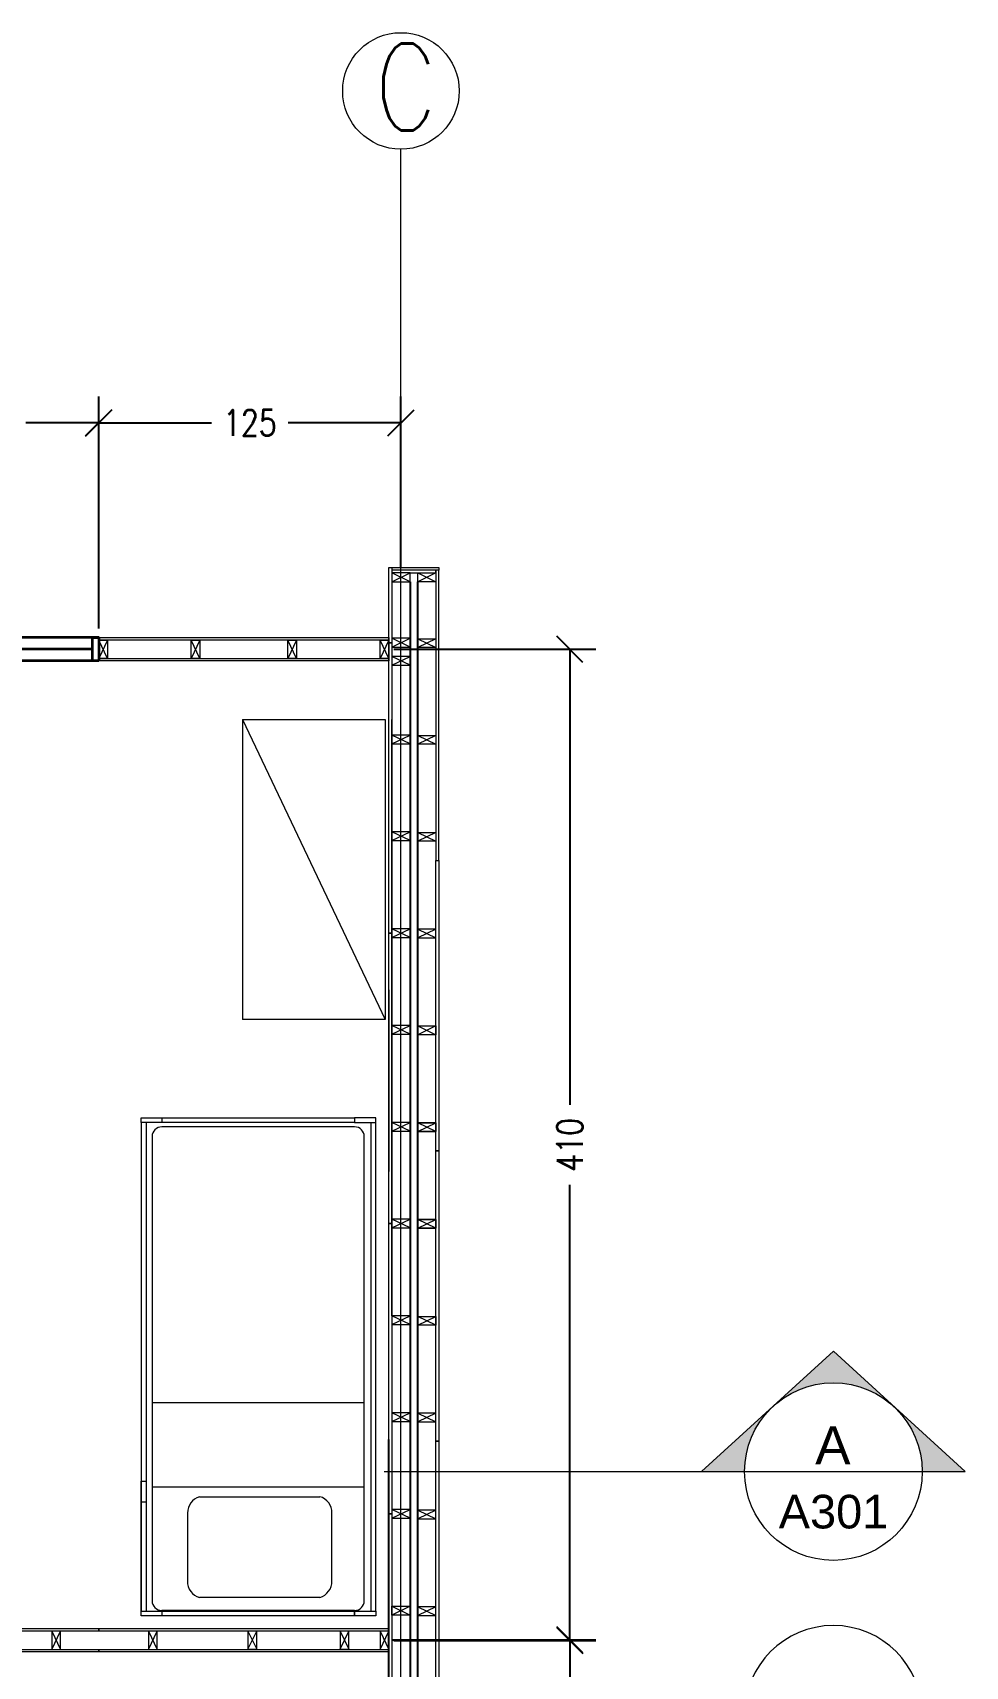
# Model space of a CAD drawing. Header units: centimetres. Extents: x 625 to 2942, y 2058 to 3293.
# Drawn here: x 2556 to 2942, y 2614 to 3290 of the extents above; entities that cross this region are included whole.
import ezdxf

# ---------------------------------------------------------------- set-up
doc = ezdxf.new("R2010")
doc.units = ezdxf.units.CM
doc.header["$MEASUREMENT"] = 0
doc.layers.get('DEFPOINTS').update_dxf_attribs({"color": 210})
for name, color, linetype, lineweight in [('A-ANNO-DIMS', 3, 'Continuous', 18), ('A-ANNO-SYMB', 3, 'Continuous', 18), ('A-DETL-MCUT', 4, 'Continuous', 25), ('A-ELEV-MBE1', 7, 'Continuous', 35), ('A-ELEV-MBE2', 4, 'Continuous', 25), ('A-FURN', 8, 'Continuous', 18), ('A-WALL-STUD', 3, 'Continuous', 18)]:
    doc.layers.add(name, color=color, linetype=linetype, lineweight=lineweight)
doc.styles.add('E-ROMANS', font='romans.shx', dxfattribs={"width": 0.8})
doc.styles.get("Standard").update_dxf_attribs({"font": 'arial.ttf'})
doc.dimstyles.new('QUOTE', dxfattribs={"dimtxt": 0.18, "dimasz": 0.18, "dimexe": 0.18, "dimexo": 0.0625, "dimgap": 0.09, "dimtad": 0, "dimdec": 4, "dimzin": 0, "dimdsep": 46, "dimtxsty": 'E-ROMANS', "dimblk": 'OBLIQUE', "dimblk1": 'OBLIQUE', "dimblk2": 'OBLIQUE', "dimcen": 0.09, "dimadec": 0, "dimazin": 0, "dimtfac": 1, "dimtdec": 4, "dimtofl": 0, "dimtmove": 0, "dimatfit": 3, "dimldrblk": 'OBLIQUE', "dimfxl": 1, "dimtolj": 1, "dimtzin": 0, "dimarcsym": 0})

# ---------------------------------------------------------------- blocks, each defined once
blk = doc.blocks.new('Sezioni')
h = blk.add_hatch(color=256)
h.dxf.hatch_style = 1
h.paths.add_polyline_path([(52520.8, 47455.1), (52264, 47220.9), (52417.6, 47220.9, -0.210523)])
h.paths.add_polyline_path([(52735.1, 47651.7), (52520.8, 47455.1, -0.388338), (52949.4, 47455.1)])
h.paths.add_polyline_path([(52949.4, 47455.1, -0.210523), (53052.6, 47220.9), (53206.2, 47220.9)])
blk.add_lwpolyline([(52264, 47220.9), (53206.2, 47220.9), (52735.1, 47651.7)], close=True)
blk.add_circle((52735.1, 47220.9), 317.5)
blk = doc.blocks.new('_Oblique')
at = {"color": 0, "linetype": 'ByBlock', "lineweight": -2}
blk.add_line((-0.5, -0.5), (0.5, 0.5), dxfattribs=at)
blk = doc.blocks.new('*D83')
at = {"layer": 'A-ANNO-DIMS', "color": 0, "lineweight": -2, "transparency": 16777216}
for p, q in [((2498.5, 3043.29), (2498.5, 3139.11)), ((2583.58, 3043.29), (2583.58, 3139.11)), ((2498.5, 3128.31), (2528.64, 3128.31)), ((2583.58, 3128.31), (2553.43, 3128.31))]:
    blk.add_line(p, q, dxfattribs=at)
at = {"layer": 'DEFPOINTS', "color": 0, "transparency": 16777216}
for p in [(2583.58, 3128.31), (2498.5, 3039.54), (2583.58, 3039.54)]:
    blk.add_point(p, dxfattribs=at)
at = {"layer": 'A-ANNO-DIMS', "color": 0, "lineweight": -2, "transparency": 16777216, "xscale": 10.8, "yscale": 10.8, "zscale": 10.8, "rotation": 180}
blk.add_blockref('_Oblique', (2498.5, 3128.31), dxfattribs=at)
at = {"layer": 'A-ANNO-DIMS', "color": 0, "lineweight": -2, "transparency": 16777216, "xscale": 10.8, "yscale": 10.8, "zscale": 10.8}
blk.add_blockref('_Oblique', (2583.58, 3128.31), dxfattribs=at)
at = {"layer": 'A-ANNO-DIMS', "color": 0, "transparency": 16777216, "insert": (2541.04, 3128.31), "char_height": 10.8, "attachment_point": 5, "style": 'E-ROMANS'}
blk.add_mtext('\\A1;85', dxfattribs=at)
blk = doc.blocks.new('*D84')
at = {"layer": 'A-ANNO-DIMS', "color": 0, "lineweight": -2, "transparency": 16777216}
for p, q in [((2583.58, 3043.29), (2583.58, 3139.2)), ((2708.65, 3068.21), (2708.65, 3139.2)), ((2583.58, 3128.4), (2630.22, 3128.4)), ((2708.65, 3128.4), (2662.01, 3128.4))]:
    blk.add_line(p, q, dxfattribs=at)
at = {"layer": 'DEFPOINTS', "color": 0, "transparency": 16777216}
for p in [(2708.65, 3128.4), (2708.65, 3064.46), (2583.58, 3039.54)]:
    blk.add_point(p, dxfattribs=at)
at = {"layer": 'A-ANNO-DIMS', "color": 0, "lineweight": -2, "transparency": 16777216, "xscale": 10.8, "yscale": 10.8, "zscale": 10.8, "rotation": 180}
blk.add_blockref('_Oblique', (2583.58, 3128.4), dxfattribs=at)
at = {"layer": 'A-ANNO-DIMS', "color": 0, "lineweight": -2, "transparency": 16777216, "xscale": 10.8, "yscale": 10.8, "zscale": 10.8}
blk.add_blockref('_Oblique', (2708.65, 3128.4), dxfattribs=at)
at = {"layer": 'A-ANNO-DIMS', "color": 0, "transparency": 16777216, "insert": (2646.11, 3128.4), "char_height": 10.8, "attachment_point": 5, "style": 'E-ROMANS'}
blk.add_mtext('\\A1;125', dxfattribs=at)
blk = doc.blocks.new('*D85')
at = {"layer": 'A-ANNO-DIMS', "color": 0, "lineweight": -2, "transparency": 16777216}
for p, q in [((2705.64, 3034.68), (2789.33, 3034.68)), ((2778.53, 3034.68), (2778.53, 2846.24)), ((2778.53, 2624.77), (2778.53, 2813.22)), ((2705.65, 2624.77), (2789.33, 2624.77))]:
    blk.add_line(p, q, dxfattribs=at)
at = {"layer": 'DEFPOINTS', "color": 0, "transparency": 16777216}
for p in [(2701.89, 3034.68), (2778.53, 3034.68), (2701.9, 2624.77)]:
    blk.add_point(p, dxfattribs=at)
at = {"layer": 'A-ANNO-DIMS', "color": 0, "lineweight": -2, "transparency": 16777216, "xscale": 10.8, "yscale": 10.8, "zscale": 10.8}
for p, rotation in [((2778.53, 3034.68), 90), ((2778.53, 2624.77), 270)]:
    blk.add_blockref('_Oblique', p, dxfattribs=dict(at, rotation=rotation))
at = {"layer": 'A-ANNO-DIMS', "color": 0, "transparency": 16777216, "insert": (2778.53, 2829.73), "char_height": 10.8, "attachment_point": 5, "rotation": 90, "style": 'E-ROMANS'}
blk.add_mtext('\\A1;410', dxfattribs=at)
blk = doc.blocks.new('*D86')
at = {"layer": 'A-ANNO-DIMS', "color": 0, "lineweight": -2, "transparency": 16777216}
for p, q in [((2705.17, 2625.01), (2789.33, 2625.01)), ((2778.53, 2625.01), (2778.53, 2499.36)), ((2778.53, 2340.7), (2778.53, 2466.35)), ((2704.94, 2340.7), (2789.33, 2340.7))]:
    blk.add_line(p, q, dxfattribs=at)
at = {"layer": 'DEFPOINTS', "color": 0, "transparency": 16777216}
for p in [(2701.42, 2625.01), (2778.53, 2625.01), (2701.19, 2340.7)]:
    blk.add_point(p, dxfattribs=at)
at = {"layer": 'A-ANNO-DIMS', "color": 0, "lineweight": -2, "transparency": 16777216, "xscale": 10.8, "yscale": 10.8, "zscale": 10.8}
for p, rotation in [((2778.53, 2625.01), 90), ((2778.53, 2340.7), 270)]:
    blk.add_blockref('_Oblique', p, dxfattribs=dict(at, rotation=rotation))
at = {"layer": 'A-ANNO-DIMS', "color": 0, "transparency": 16777216, "insert": (2778.53, 2482.85), "char_height": 10.8, "attachment_point": 5, "rotation": 90, "style": 'E-ROMANS'}
blk.add_mtext('\\A1;335', dxfattribs=at)

msp = doc.modelspace()

# ---------------------------------------------------------------- linework, layer by layer
msp.add_line((2701.42333, 2625.00758), (2701.42333, 2625.00758))
at = {"layer": 'A-ANNO-SYMB'}
for p, q in [((2708.65002, 2106.96155), (2708.65002, 3241.50204)), ((2701.70673, 2694.57754), (2852.14812, 2694.57754))]:
    msp.add_line(p, q, dxfattribs=at)
at = {"layer": 'A-ANNO-SYMB', "color": 7}
for p, q in [((2704.89639, 2758.9657), (2704.89639, 3005.64856)), ((2703.69484, 2893.79566), (2703.69484, 2818.72304))]:
    msp.add_line(p, q, dxfattribs=at)
for points in [[(2704.89618, 3068.56478), (2704.89639, 3037.43507), (2703.69482, 3037.43504), (2703.69503, 3068.56478)], [(2724.28513, 2947.34095), (2724.282, 3067.45971), (2723.08084, 3067.45968), (2723.08397, 2947.34092)], [(2583.57889, 3038.43604), (2583.57889, 3039.5371), (2703.69508, 3039.5371), (2703.69508, 3038.43604)], [(2704.89639, 3037.43507), (2704.89619, 2917.31888), (2703.69503, 2917.31888), (2703.69482, 3037.43507)], [(2703.69548, 3029.92738), (2583.57929, 3029.92738), (2583.57929, 3030.92835), (2703.69548, 3030.92835)], [(2723.08729, 2827.22608), (2723.08397, 2947.34227), (2724.28513, 2947.3423), (2724.28845, 2827.22611)], [(2704.89619, 2917.31888), (2704.89619, 2797.20268), (2703.69503, 2797.20268), (2703.69503, 2917.31888)], [(2723.09033, 2707.10988), (2723.08702, 2827.22608), (2724.28818, 2827.22611), (2724.2915, 2707.10991)], [(2704.89619, 2797.20268), (2704.89613, 2677.08649), (2703.69497, 2677.08649), (2703.69503, 2797.20268)], [(2723.09332, 2586.99369), (2723.09033, 2707.10988), (2724.2915, 2707.10991), (2724.29448, 2586.99372)], [(2704.89613, 2677.08649), (2704.89639, 2556.97029), (2703.69523, 2556.97029), (2703.69497, 2677.08649)], [(2401.40837, 2628.52893), (2401.40837, 2629.63), (2583.58409, 2629.63), (2583.58409, 2628.52893)], [(2583.58409, 2628.52893), (2583.58409, 2629.63), (2703.70028, 2629.63), (2703.70028, 2628.52893)], [(2583.58449, 2620.02073), (2401.40826, 2620.02028), (2401.40826, 2621.02124), (2583.58449, 2621.0217)], [(2703.70068, 2620.02028), (2583.58449, 2620.02028), (2583.58449, 2621.02124), (2703.70068, 2621.02124)]]:
    msp.add_lwpolyline(points, close=True, dxfattribs=at)
for points in [[(2703.69503, 3068.56478), (2724.28258, 3068.56486), (2724.28259, 3067.46379), (2704.89618, 3067.46374)], [(2712.40345, 3066.26258), (2723.08094, 3066.25871), (2723.08084, 3067.45968), (2714.0699, 3067.45945)]]:
    msp.add_lwpolyline(points, dxfattribs=at)
at = {"layer": 'A-ANNO-SYMB'}
msp.add_circle((2708.65002, 3265.61627), 24.11422, dxfattribs=at)
at = {"layer": 'A-DETL-MCUT'}
msp.add_line((2703.69506, 2507.72278), (2703.69506, 2707.91644), dxfattribs=at)
at = {"layer": 'A-ELEV-MBE1', "color": 0}
for p, q in [((2583.57889, 3039.5371), (2498.49698, 3039.5371)), ((2583.57929, 3029.92738), (2498.49698, 3029.92738))]:
    msp.add_line(p, q, dxfattribs=at)
at = {"layer": 'A-ELEV-MBE1', "color": 0, "linetype": 'Continuous'}
msp.add_line((2581.07667, 3034.68243), (2501.05019, 3034.68254), dxfattribs=at)
at = {"layer": 'A-ELEV-MBE1', "color": 0}
msp.add_lwpolyline([(2583.57929, 3029.92738), (2581.07687, 3029.92738), (2581.07647, 3039.5371), (2583.57889, 3039.5371)], close=True, dxfattribs=at)
at = {"layer": 'A-ELEV-MBE2'}
for p, q in [((2712.40345, 3062.65909), (2712.40317, 2321.54354)), ((2715.59215, 2321.53709), (2715.57372, 3062.65478))]:
    msp.add_line(p, q, dxfattribs=at)
at = {"layer": 'A-FURN'}
for p, q in [((2643.05095, 3005.64856), (2643.05095, 2881.62701)), ((2643.05095, 3005.64856), (2702.05095, 3005.64856)), ((2643.05095, 3005.64856), (2702.05095, 2881.62701)), ((2702.05095, 3005.64856), (2702.05095, 2881.62701)), ((2702.05095, 2881.62701), (2643.05095, 2881.62701)), ((2601.18867, 2838.9145), (2601.18867, 2840.9145)), ((2601.18867, 2840.9145), (2689.48078, 2840.9145)), ((2689.48078, 2838.9145), (2601.18867, 2838.9145)), ((2601.18867, 2838.9145), (2601.18867, 2636.9145)), ((2603.18867, 2838.9145), (2603.18867, 2636.9145)), ((2609.67484, 2840.9145), (2609.67484, 2838.9145)), ((2698.18867, 2840.9145), (2689.48078, 2840.9145)), ((2689.48078, 2840.9145), (2689.48078, 2838.9145)), ((2689.48078, 2838.9145), (2698.18867, 2838.9145)), ((2696.18867, 2838.9145), (2696.18867, 2636.9145)), ((2698.18867, 2838.9145), (2698.18867, 2840.9145)), ((2698.18867, 2636.9145), (2698.18867, 2838.9145)), ((2605.67484, 2833.16093), (2605.67484, 2641.16093)), ((2689.48078, 2837.16093), (2609.67484, 2837.16093)), ((2693.48078, 2641.16093), (2693.48078, 2833.16093)), ((2605.67484, 2723.125), (2693.48078, 2723.125)), ((2601.18867, 2636.9145), (2601.18867, 2690.62238)), ((2601.18867, 2690.62238), (2603.18867, 2690.62238)), ((2603.18867, 2690.62238), (2603.18867, 2681.9145)), ((2693.48078, 2688.21618), (2605.67484, 2688.21618)), ((2625.3061, 2684.21269), (2675.11205, 2684.21269)), ((2603.18867, 2681.9145), (2601.18867, 2681.9145)), ((2601.18867, 2681.9145), (2601.18867, 2636.9145)), ((2620.3061, 2677.45116), (2620.3061, 2649.28832)), ((2680.11205, 2649.28832), (2680.11205, 2677.45116)), ((2675.11205, 2642.5268), (2625.3061, 2642.5268)), ((2601.18867, 2634.9145), (2601.18867, 2636.9145)), ((2601.18867, 2636.9145), (2609.67484, 2636.9145)), ((2689.48078, 2637.16093), (2609.67484, 2637.16093)), ((2609.67484, 2636.9145), (2609.67484, 2634.9145)), ((2609.67484, 2636.9145), (2698.18867, 2636.9145)), ((2689.48078, 2636.9145), (2689.48078, 2634.9145)), ((2689.48078, 2634.9145), (2689.48078, 2636.9145)), ((2698.18867, 2636.9145), (2698.18867, 2634.9145)), ((2698.18867, 2634.9145), (2601.18867, 2634.9145)), ((2698.18867, 2634.9145), (2689.48078, 2634.9145))]:
    msp.add_line(p, q, dxfattribs=at)
for centre, radius, start, end in [((2609.67484, 2833.16093), 4, 90, 180), ((2689.48078, 2833.16093), 4, 0, 90), ((2627.37792, 2677.45116), 7.07182, 107.03573857, 180), ((2673.29138, 2677.63689), 6.82319, 358.44024282, 74.5240186), ((2627.12676, 2649.10259), 6.82319, 178.44024282, 254.5240186), ((2673.04023, 2649.28832), 7.07182, 287.03573857, 0), ((2609.67484, 2641.16093), 4, 180, 270), ((2689.48078, 2641.16093), 4, 270, 0)]:
    msp.add_arc(centre, radius, start, end, dxfattribs=at)
at = {"layer": 'A-WALL-STUD'}
for p, q in [((2704.89618, 3062.65909), (2712.40345, 3066.26258)), ((2712.40345, 3062.65909), (2704.89618, 3066.26258)), ((2715.57363, 3066.25827), (2723.08099, 3062.65497)), ((2723.0809, 3066.25846), (2715.57372, 3062.65478)), ((2587.18277, 3038.43561), (2583.57929, 3030.92835)), ((2587.18277, 3030.92835), (2583.57929, 3038.43561)), ((2625.41976, 3038.43606), (2621.81627, 3030.9288)), ((2625.41976, 3030.9288), (2621.81627, 3038.43606)), ((2665.45849, 3038.43606), (2661.85501, 3030.9288)), ((2665.45849, 3030.9288), (2661.85501, 3038.43606)), ((2703.69548, 3038.43561), (2700.092, 3030.92835)), ((2703.69548, 3030.92835), (2700.092, 3038.43561)), ((2704.89639, 3035.63333), (2712.40366, 3039.23682)), ((2712.40366, 3035.63333), (2704.89639, 3039.23682)), ((2715.57439, 3039.0471), (2723.08175, 3035.4438)), ((2723.08166, 3039.04729), (2715.57448, 3035.44361)), ((2704.89639, 3028.12606), (2712.40366, 3031.72955)), ((2712.40366, 3028.12606), (2704.89639, 3031.72955)), ((2704.89639, 2995.5946), (2712.40366, 2999.19809)), ((2712.40366, 2995.5946), (2704.89639, 2999.19809)), ((2715.57541, 2999.00837), (2723.08276, 2995.40507)), ((2723.08267, 2999.00856), (2715.5755, 2995.40488)), ((2715.57574, 2999.0102), (2723.08309, 2995.4069)), ((2723.083, 2999.01039), (2715.57583, 2995.40671)), ((2704.89639, 2955.55587), (2712.40366, 2959.15935)), ((2712.40366, 2955.55587), (2704.89639, 2959.15935)), ((2715.57675, 2958.97147), (2723.08411, 2955.36817)), ((2723.08402, 2958.97166), (2715.57684, 2955.36798)), ((2704.89639, 2915.51714), (2712.40366, 2919.12062)), ((2712.40366, 2915.51714), (2704.89639, 2919.12062)), ((2715.57768, 2918.93136), (2723.08503, 2915.32807)), ((2723.08494, 2918.93155), (2715.57777, 2915.32788)), ((2704.89639, 2875.4784), (2712.40366, 2879.08189)), ((2712.40366, 2875.4784), (2704.89639, 2879.08189)), ((2715.57879, 2878.894), (2723.08614, 2875.29071)), ((2723.08605, 2878.89419), (2715.57888, 2875.29052)), ((2704.89639, 2835.43967), (2712.40366, 2839.04316)), ((2712.40366, 2835.43967), (2704.89639, 2839.04316)), ((2723.08707, 2835.25046), (2715.57971, 2838.85376)), ((2723.08716, 2835.25184), (2715.5798, 2838.85513)), ((2715.5798, 2835.25027), (2723.08698, 2838.85395)), ((2715.57989, 2835.25165), (2723.08706, 2838.85532)), ((2704.89639, 2795.40094), (2712.40365, 2799.00443)), ((2712.40365, 2795.40094), (2704.89639, 2799.00443)), ((2723.08808, 2795.21173), (2715.58073, 2798.81503)), ((2723.08817, 2795.2131), (2715.58082, 2798.8164)), ((2715.58082, 2795.21154), (2723.08799, 2798.81522)), ((2715.58091, 2795.21291), (2723.08808, 2798.81659)), ((2704.89639, 2755.36221), (2712.40365, 2758.9657)), ((2712.40365, 2755.36221), (2704.89639, 2758.9657)), ((2723.0891, 2755.1617), (2715.58175, 2758.76499)), ((2715.58184, 2755.1615), (2723.08901, 2758.76518)), ((2704.89639, 2715.32348), (2712.40365, 2718.92696)), ((2712.40365, 2715.32348), (2704.89639, 2718.92696)), ((2715.58276, 2718.7377), (2723.09011, 2715.13441)), ((2723.09002, 2718.73789), (2715.58285, 2715.13422)), ((2704.89639, 2675.28475), (2712.40366, 2678.88823)), ((2712.40366, 2675.28475), (2704.89639, 2678.88823)), ((2715.58378, 2678.69897), (2723.09114, 2675.09568)), ((2723.09105, 2678.69916), (2715.58387, 2675.09549)), ((2704.89639, 2638.86095), (2712.40366, 2635.25746)), ((2712.40366, 2638.86095), (2704.89639, 2635.25746)), ((2715.5848, 2638.66024), (2723.09215, 2635.05695)), ((2723.09206, 2638.66043), (2715.58489, 2635.05675)), ((2564.1385, 2628.52893), (2567.74199, 2621.02167)), ((2564.1385, 2621.02167), (2567.74199, 2628.52893)), ((2604.17723, 2628.52893), (2607.78072, 2621.02167)), ((2604.17723, 2621.02167), (2607.78072, 2628.52893)), ((2645.34941, 2628.64529), (2648.95289, 2621.13803)), ((2645.34941, 2621.13803), (2648.95289, 2628.64529)), ((2683.49987, 2628.64529), (2687.10335, 2621.13803)), ((2683.49987, 2621.13803), (2687.10335, 2628.64529)), ((2700.09719, 2628.52851), (2703.70068, 2621.02124)), ((2700.09719, 2621.02124), (2703.70068, 2628.52851))]:
    msp.add_line(p, q, dxfattribs=at)
for points in [[(2704.89618, 3062.65909), (2712.40345, 3062.65909), (2712.40345, 3066.26258), (2704.89618, 3066.26258)], [(2715.57363, 3066.25827), (2723.0809, 3066.25846), (2723.08099, 3062.65497), (2715.57372, 3062.65478)], [(2587.18277, 3038.43561), (2587.18277, 3030.92835), (2583.57929, 3030.92835), (2583.57929, 3038.43561)], [(2625.41976, 3038.43606), (2625.41976, 3030.9288), (2621.81627, 3030.9288), (2621.81627, 3038.43606)], [(2665.45849, 3038.43606), (2665.45849, 3030.9288), (2661.85501, 3030.9288), (2661.85501, 3038.43606)], [(2703.69548, 3038.43561), (2703.69548, 3030.92835), (2700.092, 3030.92835), (2700.092, 3038.43561)], [(2704.89639, 3035.63333), (2712.40366, 3035.63333), (2712.40366, 3039.23682), (2704.89639, 3039.23682)], [(2715.57439, 3039.0471), (2723.08166, 3039.04729), (2723.08175, 3035.4438), (2715.57448, 3035.44361)], [(2704.89639, 3028.12606), (2712.40366, 3028.12606), (2712.40366, 3031.72955), (2704.89639, 3031.72955)], [(2704.89639, 2995.5946), (2712.40366, 2995.5946), (2712.40366, 2999.19809), (2704.89639, 2999.19809)], [(2715.57541, 2999.00837), (2723.08267, 2999.00856), (2723.08276, 2995.40507), (2715.5755, 2995.40488)], [(2715.57574, 2999.0102), (2723.083, 2999.01039), (2723.08309, 2995.4069), (2715.57583, 2995.40671)], [(2704.89639, 2955.55587), (2712.40366, 2955.55587), (2712.40366, 2959.15935), (2704.89639, 2959.15935)], [(2715.57675, 2958.97147), (2723.08402, 2958.97166), (2723.08411, 2955.36817), (2715.57684, 2955.36798)], [(2704.89639, 2915.51714), (2712.40366, 2915.51714), (2712.40366, 2919.12062), (2704.89639, 2919.12062)], [(2723.08494, 2918.93155), (2715.57768, 2918.93136), (2715.57777, 2915.32788), (2723.08503, 2915.32807)], [(2704.89639, 2875.4784), (2712.40366, 2875.4784), (2712.40366, 2879.08189), (2704.89639, 2879.08189)], [(2715.57879, 2878.894), (2723.08605, 2878.89419), (2723.08614, 2875.29071), (2715.57888, 2875.29052)], [(2704.89639, 2835.43967), (2712.40366, 2835.43967), (2712.40366, 2839.04316), (2704.89639, 2839.04316)], [(2723.08707, 2835.25046), (2715.5798, 2835.25027), (2715.57971, 2838.85376), (2723.08698, 2838.85395)], [(2715.57989, 2835.25165), (2723.08716, 2835.25184), (2723.08706, 2838.85532), (2715.5798, 2838.85513)], [(2704.89639, 2795.40094), (2712.40365, 2795.40094), (2712.40365, 2799.00443), (2704.89639, 2799.00443)], [(2723.08808, 2795.21173), (2715.58082, 2795.21154), (2715.58073, 2798.81503), (2723.08799, 2798.81522)], [(2715.58091, 2795.21291), (2723.08817, 2795.2131), (2723.08808, 2798.81659), (2715.58082, 2798.8164)], [(2704.89639, 2755.36221), (2712.40365, 2755.36221), (2712.40365, 2758.9657), (2704.89639, 2758.9657)], [(2723.0891, 2755.1617), (2715.58184, 2755.1615), (2715.58175, 2758.76499), (2723.08901, 2758.76518)], [(2704.89639, 2715.32348), (2712.40365, 2715.32348), (2712.40365, 2718.92696), (2704.89639, 2718.92696)], [(2723.09002, 2718.73789), (2715.58276, 2718.7377), (2715.58285, 2715.13422), (2723.09011, 2715.13441)], [(2704.89639, 2675.28475), (2712.40366, 2675.28475), (2712.40366, 2678.88823), (2704.89639, 2678.88823)], [(2723.09105, 2678.69916), (2715.58378, 2678.69897), (2715.58387, 2675.09549), (2723.09114, 2675.09568)], [(2704.89639, 2638.86095), (2712.40366, 2638.86095), (2712.40366, 2635.25746), (2704.89639, 2635.25746)], [(2723.09206, 2638.66043), (2715.5848, 2638.66024), (2715.58489, 2635.05675), (2723.09215, 2635.05695)], [(2564.1385, 2628.52893), (2564.1385, 2621.02167), (2567.74199, 2621.02167), (2567.74199, 2628.52893)], [(2604.17723, 2628.52893), (2604.17723, 2621.02167), (2607.78072, 2621.02167), (2607.78072, 2628.52893)], [(2645.34941, 2628.64529), (2645.34941, 2621.13803), (2648.95289, 2621.13803), (2648.95289, 2628.64529)], [(2683.49987, 2628.64529), (2683.49987, 2621.13803), (2687.10335, 2621.13803), (2687.10335, 2628.64529)], [(2700.09719, 2628.52851), (2700.09719, 2621.02124), (2703.70068, 2621.02124), (2703.70068, 2628.52851)]]:
    msp.add_lwpolyline(points, close=True, dxfattribs=at)

# ---------------------------------------------------------------- block references
at = {"layer": 'A-ANNO-SYMB', "xscale": 0.1157241476674715, "yscale": 0.1157241476674715, "zscale": 0.1157241476674715}
msp.add_blockref('Sezioni', (-3215.15175, -2770.01567), dxfattribs=at)
at = {"layer": 'A-ANNO-SYMB', "xscale": -0.1157241476674716, "yscale": 0.1157241476674715, "zscale": 0.1157241476674715, "rotation": 179.8362413498016}
msp.add_blockref('Sezioni', (-3199.50812, 8076.19506), dxfattribs=at)

# ---------------------------------------------------------------- texts
at = {"layer": 'A-ANNO-SYMB'}
for s, height, p in [('A', 15.67946, (2880.06808, 2697.64097)), ('A301', 13.906074, (2864.96468, 2671.0779))]:
    msp.add_text(s, height=height, dxfattribs=at).set_placement(p)
at = {"layer": 'A-ANNO-SYMB', "insert": (2697.68938, 3285.20225), "char_height": 35.90383, "attachment_point": 1, "style": 'E-ROMANS'}
msp.add_mtext_dynamic_manual_height_columns('C', width=37.201034, gutter_width=2.5, heights=[0], dxfattribs=at)

# ---------------------------------------------------------------- dimensions: what is measured, and where the dimension line sits
at = {"layer": 'A-ANNO-DIMS'}
for base, p1, p2, text, picture, middle in [((2583.57889, 3128.31071), (2498.49698, 3039.5371), (2583.57889, 3039.5371), '85', '*D83', (2541.03793, 3128.31071)), ((2708.65002, 3128.40071), (2583.57889, 3039.5371), (2708.65002, 3064.46074), '125', '*D84', (2646.11446, 3128.40071))]:
    dim = msp.add_linear_dim(base=base, p1=p1, p2=p2, text=text, dimstyle='QUOTE', override={"dimscale": 60}, dxfattribs=at)
    dim.commit()
    dim.dimension.update_dxf_attribs({"geometry": picture, "text_midpoint": middle})
for base, p1, p2, text, picture, middle in [((2778.52767, 3034.68198), (2701.89894, 2624.77487), (2701.89374, 3034.68198), '410', '*D85', (2778.52767, 2829.72843)), ((2778.52767, 2625.00758), (2701.19319, 2340.69971), (2701.42333, 2625.00758), '335', '*D86', (2778.52767, 2482.85364))]:
    dim = msp.add_linear_dim(base=base, p1=p1, p2=p2, angle=90, text=text, dimstyle='QUOTE', override={"dimscale": 60}, dxfattribs=at)
    dim.commit()
    dim.dimension.update_dxf_attribs({"geometry": picture, "text_midpoint": middle, "dimtype": 160})

doc.saveas('drawing.dxf')
